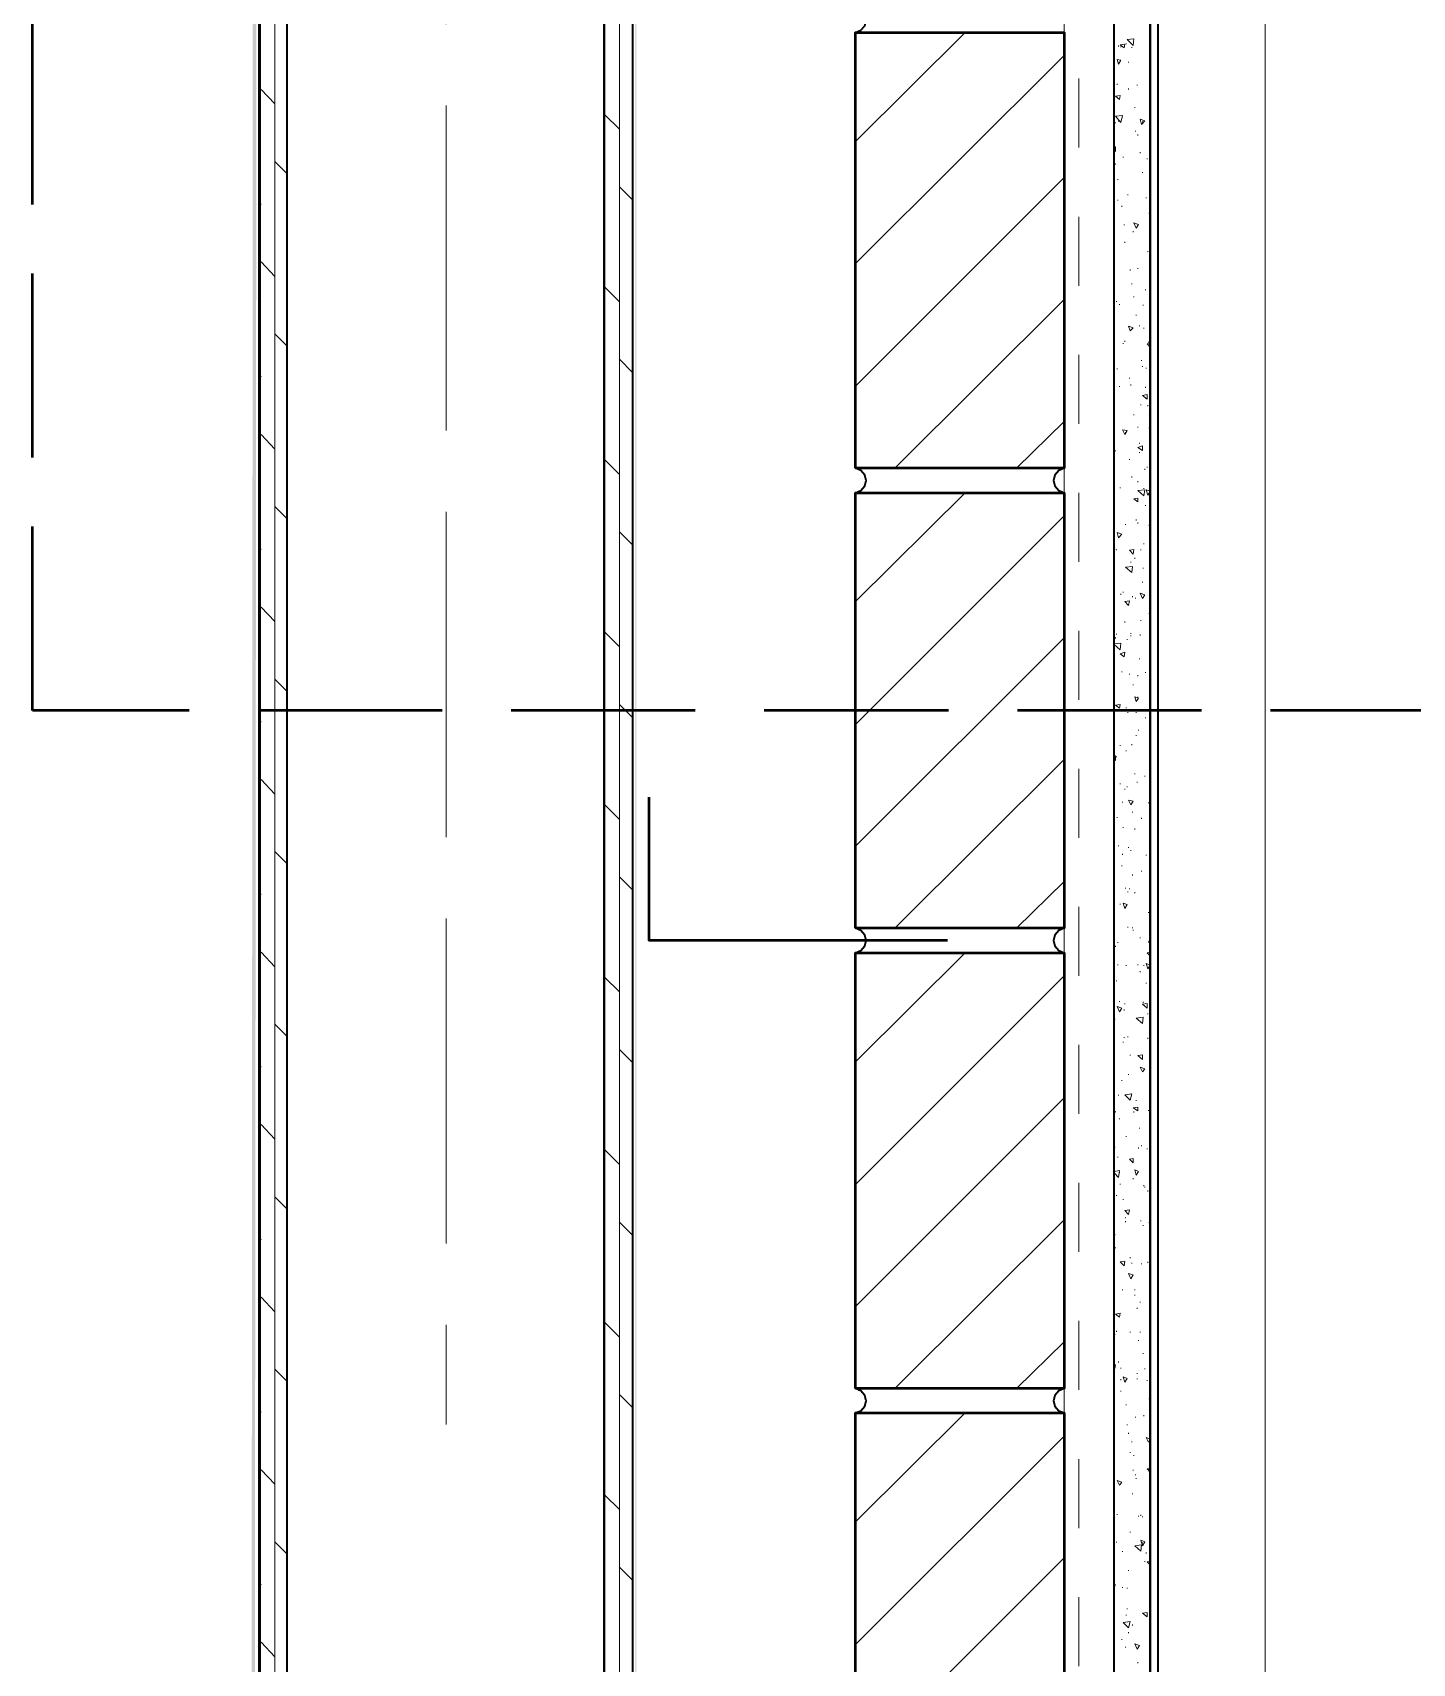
# Model space of a CAD drawing. Header units: inches. Extents: x 5 to 516, y -193 to 129.
# Drawn here: x 339.662 to 341.661, y -29.665 to -27.302 of the extents above; entities that cross this region are included whole.
import ezdxf

# ---------------------------------------------------------------- set-up
doc = ezdxf.new("R2010")
doc.units = ezdxf.units.IN
doc.header["$MEASUREMENT"] = 0
doc.linetypes.add('PDF_IMPORT', pattern=[1, 0.8, -0.2])
doc.layers.add('PDF5_Geometry', color=7, linetype='Continuous')
doc.layers.add('PDF5_Solid Fills', color=7, linetype='Continuous')

msp = doc.modelspace()

# ---------------------------------------------------------------- hatches: boundary and pattern name
at = {"layer": 'PDF5_Solid Fills', "transparency": 33554559}
for points in [[(339.7854717, -30.6556754), (339.7899161, -30.6601199), (339.789916, -30.6545641), (339.9832493, -30.6545644), (339.9876927, -25.8590086), (339.9821373, -25.8534533), (339.9788051, -30.649009), (339.7854717, -30.6490088)], [(340.5365054, -43.3156769), (340.5321397, -43.3156769), (340.5321397, -44.6301215), (340.5365841, -44.625677), (340.536584, -25.9690092), (340.5354729, -25.9690092)]]:
    msp.add_hatch(color=256, dxfattribs=at).paths.add_polyline_path(points)

# ---------------------------------------------------------------- linework, layer by layer
at = {"layer": 'PDF5_Geometry', "linetype": 'PDF_IMPORT', "lineweight": 50, "ltscale": 0.333333}
msp.add_lwpolyline([(341.72214, -25.5712318), (341.72214, -28.2845632), (339.6621376, -28.2845634), (339.66214, -25.5712297), (341.7221378, -25.5712318)], dxfattribs=at)
at = {"layer": 'PDF5_Geometry', "linetype": 'PDF_IMPORT', "lineweight": 15, "ltscale": 0.588889}
msp.add_lwpolyline([(340.261026, -25.6412301), (340.261026, -29.319009)], dxfattribs=at)
at = {"layer": 'PDF5_Geometry', "lineweight": 35}
for points in [[(339.9899169, -25.8667866), (339.9899169, -31.2190091), (340.031028, -31.2190091), (340.031028, -25.8667866)], [(340.4899169, -44.6356774), (340.4899169, -25.9690092), (340.531028, -25.9690092), (340.531028, -44.6356774)], [(341.2288041, -34.4690099), (341.2288041, -25.9690092), (341.2810263, -25.9690092), (341.2810263, -34.4690099)], [(341.2921405, -26.3856753), (341.2921405, -32.3412315), (341.2810294, -32.3412315), (341.2810294, -26.3856753)]]:
    msp.add_lwpolyline(points, close=True, dxfattribs=at)
at = {"layer": 'PDF5_Geometry', "lineweight": 15}
for points in [[(339.9921413, -31.2190096), (339.9921413, -25.8667872)], [(340.0132504, -31.2190096), (340.0132504, -25.8667872)], [(340.4910291, -44.6356768), (340.4910291, -25.9690086)], [(340.5121382, -44.6356768), (340.5121382, -25.9690086)], [(341.2921405, -26.3856759), (341.447696, -26.3856759), (341.447696, -32.3412321), (341.2921405, -32.3412321)], [(340.8543601, -27.4601208), (341.013249, -27.302343)], [(341.257693, -27.3112319), (341.2565818, -27.3212319), (341.247693, -27.312343)], [(341.257694, -27.3112312), (341.247694, -27.3123423)], [(340.4910291, -27.337899), (340.489918, -27.3367879)], [(340.8543601, -27.6367859), (341.1565824, -27.3356748)], [(341.2354727, -27.3223418), (341.2354727, -27.3212307)], [(341.2443602, -27.3190084), (341.2432491, -27.324564), (341.2376935, -27.3201195)], [(341.2443613, -27.3190098), (341.2376946, -27.3201209)], [(341.2388048, -27.323454), (341.2388048, -27.3223429)], [(341.2465856, -27.3190098), (341.2465856, -27.3178987)], [(341.254362, -27.324564), (341.254362, -27.3234529)], [(341.2388048, -27.3423433), (341.2332492, -27.3412322)], [(341.2388061, -27.3423419), (341.2354727, -27.3478975), (341.2332505, -27.3412308)], [(341.2499177, -27.3456754), (341.2499177, -27.3445642)], [(340.0132504, -27.4056752), (339.9932504, -27.3845641)], [(341.2332483, -27.3778974), (341.2332483, -27.3767863)], [(341.2499177, -27.3845638), (341.2499177, -27.3834527)], [(341.2621383, -27.3790096), (341.2621383, -27.3778985)], [(341.237696, -27.3934532), (341.2365849, -27.3990088), (341.2310294, -27.3945643)], [(341.2376971, -27.3934546), (341.2310305, -27.3945657)], [(340.5121382, -27.4423415), (340.4910271, -27.4212304)], [(341.241027, -27.422343), (341.2388048, -27.432343), (341.231027, -27.4234541)], [(341.2410292, -27.4223423), (341.2310292, -27.4234534)], [(341.2354727, -27.4312308), (341.2354727, -27.4301197)], [(341.2588062, -27.4112316), (341.2588062, -27.4101205)], [(341.2732512, -27.4301209), (341.2665846, -27.4278987)], [(341.2732514, -27.4301195), (341.268807, -27.4356751), (341.2665847, -27.4278973)], [(341.2699192, -27.432343), (341.2699192, -27.4312319)], [(341.2310285, -27.433453), (341.2310285, -27.4323418)], [(341.2599184, -27.4456758), (341.2599184, -27.4445647)], [(341.2632505, -27.45123), (341.2632505, -27.4501189)], [(341.2310285, -27.4678969), (341.2310285, -27.4745635), (341.2288062, -27.4734524)], [(341.2310285, -27.4678971), (341.2288062, -27.4678971)], [(341.2665826, -27.4767879), (341.2665826, -27.4756768)], [(340.0310275, -27.5067856), (340.0132497, -27.4890078)], [(341.2288041, -27.494565), (341.2310263, -27.4923428)], [(341.2310285, -27.4923428), (341.2288062, -27.4923428)], [(341.2421414, -27.4834521), (341.2421414, -27.4823409)], [(341.2765833, -27.4856765), (341.2765833, -27.4845653)], [(340.5310275, -27.5445641), (340.5121386, -27.5256752)], [(340.8543601, -27.8145655), (341.1565824, -27.5123433)], [(341.2343605, -27.5156764), (341.2343605, -27.5145653)], [(341.2699192, -27.5056756), (341.2699192, -27.5045645)], [(339.993249, -27.5512305), (339.9899156, -27.5478971)], [(341.2343605, -27.5456763), (341.2343605, -27.5445652)], [(341.2488055, -27.5378977), (341.2488055, -27.5367866)], [(341.2754711, -27.5423419), (341.2754711, -27.5412308)], [(341.239917, -27.5545648), (341.239917, -27.5534537)], [(341.2799154, -27.5645655), (341.2799154, -27.5634544)], [(341.2810276, -27.5667854), (341.2810276, -27.5656743)], [(340.4910291, -27.587899), (340.489918, -27.5867879)], [(341.2432491, -27.5812304), (341.2432491, -27.5801193)], [(341.2565818, -27.5912311), (341.2565818, -27.59012)], [(341.2643594, -27.5801191), (341.2610261, -27.5856747), (341.2576928, -27.5778969)], [(341.2643627, -27.5801205), (341.257696, -27.5778982)], [(341.2810276, -27.5823426), (341.2810276, -27.5812315)], [(341.2443613, -27.606786), (341.2443613, -27.6056749)], [(341.2776955, -27.6201211), (341.2776955, -27.61901)], [(340.0132504, -27.6556752), (339.9932504, -27.6345641)], [(341.2632505, -27.6445645), (341.2632505, -27.6434534)], [(341.2521376, -27.6467867), (341.2521376, -27.6456756)], [(341.254362, -27.6667859), (341.254362, -27.6656747)], [(340.5121382, -27.6923415), (340.4910271, -27.6712304)], [(340.9110279, -27.933453), (341.1565835, -27.6890085)], [(341.2321407, -27.6923415), (341.2321407, -27.6912304)], [(341.257694, -27.6856751), (341.257694, -27.684564)], [(341.2743634, -27.6756766), (341.2743634, -27.6745655)], [(341.2365849, -27.6967858), (341.2365849, -27.6956747)], [(341.2610261, -27.712343), (341.2610261, -27.7112318)], [(341.2710268, -27.697898), (341.2710268, -27.6967869)], [(340.0310275, -27.7567856), (340.0132497, -27.7390078)], [(341.2565818, -27.73012), (341.2499152, -27.7278978)], [(341.256582, -27.7301198), (341.2521376, -27.7345643), (341.2499154, -27.7278976)], [(341.2654749, -27.7278979), (341.2654749, -27.7267868)], [(341.272139, -27.7312322), (341.272139, -27.7301211)], [(341.2421414, -27.7534535), (341.2421414, -27.7523424)], [(341.2443613, -27.7501192), (341.2443613, -27.7490081)], [(341.2810276, -27.7523413), (341.2765831, -27.7534524)], [(341.2810276, -27.7578978), (341.2765831, -27.7534533)], [(341.2788077, -27.7512314), (341.2788077, -27.7501203)], [(340.5310275, -27.7945641), (340.5121386, -27.7756752)], [(341.268807, -27.777897), (341.268807, -27.7767859)], [(341.2699192, -27.7867878), (341.2699192, -27.7856767)], [(339.993249, -27.8012305), (339.9899156, -27.7978972)], [(341.2332483, -27.7901198), (341.2332483, -27.7890087)], [(341.2510299, -27.8034526), (341.2510299, -27.8023415)], [(341.2754711, -27.7890076), (341.2754711, -27.7878965)], [(341.2365849, -27.8156755), (341.2365849, -27.8145644)], [(341.2532498, -27.8134534), (341.2532498, -27.8123422)], [(341.2765833, -27.8267859), (341.2765833, -27.8334525), (341.2699166, -27.827897)], [(341.2765833, -27.8267861), (341.2699166, -27.8278973)], [(341.2743634, -27.8167854), (341.2743634, -27.8156743)], [(340.4910291, -27.8378991), (340.489918, -27.836788)], [(341.257694, -27.8567861), (341.257694, -27.8556749)], [(341.2676948, -27.8423433), (341.2676948, -27.8412322)], [(341.2776955, -27.8434533), (341.2776955, -27.8423422)], [(341.2810276, -27.8545639), (341.2799165, -27.8545639)], [(341.2810276, -27.8556761), (341.2799165, -27.854565)], [(341.0876953, -27.933453), (341.1565842, -27.8656752)], [(341.2476933, -27.8790096), (341.2410267, -27.8778985)], [(341.2476946, -27.8790083), (341.2443613, -27.8845638), (341.2410279, -27.8778972)], [(341.2632505, -27.8745654), (341.2632505, -27.8734543)], [(341.2799154, -27.8756753), (341.2799154, -27.8745642)], [(340.0132504, -27.9056752), (339.9932504, -27.8845641)], [(341.2454734, -27.8823417), (341.2454734, -27.8812306)], [(341.2699192, -27.9012307), (341.2699192, -27.9078974), (341.2632525, -27.9034529)], [(341.2699192, -27.901231), (341.2632525, -27.9034532)], [(341.2654749, -27.8978989), (341.2654749, -27.8967878)], [(340.5121382, -27.9423415), (340.4910271, -27.9212304)], [(341.2310285, -27.9090095), (341.2310285, -27.9078984)], [(341.2510299, -27.9212324), (341.2510299, -27.9201213)], [(341.2654749, -27.9112317), (341.2654749, -27.9101206)], [(341.254362, -27.9467858), (341.254362, -27.9456747)], [(341.2732512, -27.9356751), (341.2732512, -27.934564)], [(341.2765833, -27.9323431), (341.2765833, -27.931232)], [(340.8543601, -28.1267875), (341.013249, -27.9690097)], [(341.2376971, -27.962343), (341.2376971, -27.9612319)], [(341.2732501, -27.9645647), (341.272139, -27.9734536), (341.2632501, -27.9656759)], [(341.2632505, -27.9534544), (341.2632505, -27.9523433)], [(341.2732512, -27.9645651), (341.2632512, -27.9656762)], [(341.272139, -27.9634529), (341.272139, -27.9623418)], [(341.2810276, -27.9667872), (341.275472, -27.964565)], [(341.2810288, -27.9667859), (341.2776955, -27.9723414), (341.2754733, -27.9645637)], [(340.0310275, -28.0067856), (340.0132497, -27.9890078)], [(341.2632505, -27.9767866), (341.2632505, -27.9823422), (341.2576949, -27.9778977)], [(341.2632505, -27.976788), (341.2576949, -27.9778991)], [(341.2743634, -27.9878986), (341.2743634, -27.9867875)], [(340.8543601, -28.3045649), (341.1565824, -28.0023426)], [(341.2454734, -28.0156764), (341.2454734, -28.0145653)], [(341.2610261, -28.00901), (341.2610261, -28.0078989)], [(341.2632505, -28.0134543), (341.2632505, -28.0123432)], [(341.2799154, -28.0167863), (341.2799154, -28.0156752)], [(340.5310275, -28.0445641), (340.5121386, -28.0256752)], [(341.239917, -28.0290092), (341.2332503, -28.026787)], [(341.2399172, -28.0290078), (341.2354727, -28.0345634), (341.2332505, -28.0267856)], [(341.272139, -28.0434542), (341.272139, -28.0423431)], [(339.993249, -28.0512305), (339.9899156, -28.0478972)], [(341.2299163, -28.0512305), (341.2299163, -28.0501194)], [(341.2321407, -28.0523427), (341.2321407, -28.0512316)], [(341.257693, -28.0512302), (341.2565818, -28.0578969), (341.2510263, -28.0523414)], [(341.257694, -28.0512305), (341.2510274, -28.0523416)], [(341.2532498, -28.0701198), (341.2532498, -28.0690087)], [(341.2588062, -28.0645656), (341.2588062, -28.0634545)], [(341.2676948, -28.0523427), (341.2676948, -28.0512316)], [(340.4910291, -28.0878991), (340.489918, -28.086788)], [(341.2554731, -28.0756759), (341.254362, -28.0845648), (341.2454731, -28.076787)], [(341.2554742, -28.0756762), (341.2454742, -28.0767873)], [(341.2710268, -28.0790083), (341.2710268, -28.0778972)], [(341.2388048, -28.1167868), (341.2388048, -28.1156757)], [(341.2421414, -28.1134525), (341.2421414, -28.1123414)], [(341.2732512, -28.1167868), (341.2665846, -28.1145646)], [(341.2732525, -28.1167854), (341.2699192, -28.122341), (341.2665858, -28.1145632)], [(341.2699192, -28.0990097), (341.2699192, -28.0978986)], [(340.0132504, -28.1556752), (339.9932504, -28.1345641)], [(341.2510288, -28.1256751), (341.2499177, -28.1323417), (341.2443622, -28.1267862)], [(341.2510299, -28.1256753), (341.2443632, -28.1267864)], [(341.2554742, -28.1201211), (341.2554742, -28.11901)], [(341.2599184, -28.122341), (341.2599184, -28.1212299)], [(341.2443613, -28.1567874), (341.2443613, -28.1556763)], [(341.2676948, -28.1545653), (341.2676948, -28.1534542)], [(341.2799154, -28.1445646), (341.2799154, -28.1434535)], [(340.5121382, -28.1923415), (340.4910271, -28.1712304)], [(340.8543601, -28.4812323), (341.1565824, -28.17901)], [(341.2288041, -28.1812309), (341.2310263, -28.1790087)], [(341.2388048, -28.1867873), (341.2288048, -28.1878985)], [(341.2310285, -28.1790088), (341.2288062, -28.1778976)], [(341.2388082, -28.1867858), (341.2376971, -28.1967858), (341.2288082, -28.189008)], [(341.2321407, -28.1745645), (341.2321407, -28.1734534)], [(341.2476933, -28.1823431), (341.2476933, -28.181232)], [(341.2532498, -28.1734523), (341.2532498, -28.1723412)], [(341.2532498, -28.1767866), (341.2532498, -28.1756755)], [(341.2665826, -28.1756767), (341.2665826, -28.1745656)], [(341.2443602, -28.2001199), (341.2432491, -28.2067865), (341.2376935, -28.2023421)], [(341.2443613, -28.2001201), (341.2376946, -28.2023424)], [(341.2654749, -28.2101209), (341.2654749, -28.2090098)], [(341.239917, -28.2290079), (341.239917, -28.2278967)], [(341.2510299, -28.2323422), (341.2510299, -28.2312311)], [(341.2632505, -28.2345643), (341.2632505, -28.2334532)], [(341.2743634, -28.2301201), (341.2743634, -28.2290089)], [(340.0310275, -28.2567856), (340.0132497, -28.2390079)], [(341.2565818, -28.2478971), (341.2565818, -28.246786)], [(340.5310275, -28.2945641), (340.5121386, -28.2756752)], [(341.237696, -28.2756758), (341.2365849, -28.2812313), (341.2310294, -28.2767869)], [(341.2376971, -28.2756749), (341.2310305, -28.276786)], [(341.2465856, -28.2812313), (341.2465856, -28.2801202)], [(341.2643594, -28.2667862), (341.2610261, -28.2712306), (341.2588039, -28.264564)], [(341.2643627, -28.2667864), (341.2588071, -28.2645641)], [(341.2632505, -28.2656764), (341.2632505, -28.2645653)], [(341.2810276, -28.2823435), (341.2810276, -28.2812324)], [(339.993249, -28.3012305), (339.9899156, -28.2978972)], [(341.2488055, -28.2878977), (341.2488055, -28.2867866)], [(341.2610261, -28.2878977), (341.2610261, -28.2867866)], [(341.2743634, -28.2956763), (341.2743634, -28.2945652)], [(341.2610261, -28.321232), (341.2610261, -28.3201209)], [(341.2643627, -28.3134534), (341.2643627, -28.3123423)], [(340.4910291, -28.3378991), (340.489918, -28.336788)], [(341.2310285, -28.3501194), (341.2310285, -28.3567861), (341.2288062, -28.355675)], [(341.2310285, -28.3501197), (341.2288062, -28.3501197)], [(341.2321407, -28.3523418), (341.2321407, -28.3512307)], [(341.2376971, -28.3356747), (341.2376971, -28.3345636)], [(341.2465856, -28.3434533), (341.2465856, -28.3423422)], [(341.254362, -28.3345648), (341.254362, -28.3334537)], [(340.9110279, -28.6001197), (341.1565835, -28.3556753)], [(341.2588062, -28.3767875), (341.2588062, -28.3756764)], [(340.0132504, -28.4056753), (339.9932504, -28.3845641)], [(341.2376971, -28.3912303), (341.2376971, -28.3901192)], [(341.2443613, -28.3990089), (341.2443613, -28.3978978)], [(341.2476933, -28.3956745), (341.2476933, -28.3945634)], [(341.2621383, -28.3890081), (341.2621383, -28.387897)], [(341.2732512, -28.3801196), (341.2732512, -28.3790085)], [(340.5121382, -28.4423416), (340.4910271, -28.4212305)], [(341.2410292, -28.4178981), (341.2410292, -28.416787)], [(341.2565818, -28.415676), (341.2499152, -28.4145649)], [(341.2565831, -28.4156769), (341.2532498, -28.4212324), (341.2499164, -28.4145658)], [(341.2788077, -28.4190081), (341.2788077, -28.4178969)], [(341.2332483, -28.4401194), (341.2332483, -28.4390083)], [(341.2554742, -28.4323431), (341.2554742, -28.431232)], [(341.268807, -28.4412316), (341.268807, -28.4401205)], [(341.2421414, -28.4545644), (341.2421414, -28.4534533)], [(341.2588062, -28.4567866), (341.2588062, -28.4556754)], [(340.0310275, -28.5067857), (340.0132497, -28.4890079)], [(341.2354727, -28.4812323), (341.2354727, -28.4801212)], [(341.2410292, -28.4934529), (341.2410292, -28.4923418)], [(341.2499177, -28.4834521), (341.2499177, -28.482341)], [(341.2532498, -28.4878987), (341.2532498, -28.4867876)], [(341.2754711, -28.4945651), (341.2754711, -28.4934539)], [(341.239917, -28.51012), (341.239917, -28.5090089)], [(341.268807, -28.5178986), (341.268807, -28.5167875)], [(340.5310275, -28.5445642), (340.5121386, -28.5256753)], [(341.0876953, -28.6001197), (341.1565842, -28.5323419)], [(341.2454734, -28.542342), (341.2454734, -28.5412309)], [(341.2510299, -28.5434542), (341.2510299, -28.5423431)], [(341.2554742, -28.5234528), (341.2554742, -28.5223417)], [(339.993249, -28.5512306), (339.9899156, -28.5478972)], [(341.2376971, -28.5656755), (341.2376971, -28.5645644)], [(341.2476933, -28.5656755), (341.2421378, -28.5634533)], [(341.2476946, -28.5656764), (341.2443613, -28.571232), (341.242139, -28.5634542)], [(341.2488055, -28.5478985), (341.2488055, -28.5467874)], [(341.2588062, -28.5490084), (341.2588062, -28.5478973)], [(340.4910291, -28.5878991), (340.489918, -28.586788)], [(341.2788077, -28.5778984), (341.2788077, -28.5767873)], [(341.2488055, -28.5990098), (341.2488055, -28.5978987)], [(341.2554742, -28.6001197), (341.2554742, -28.5990086)], [(341.2565818, -28.603454), (341.2565818, -28.6023429)], [(340.0132504, -28.6556753), (339.9932504, -28.6345642)], [(340.8543601, -28.7934542), (341.013249, -28.6356765)], [(341.2310285, -28.6267876), (341.2310285, -28.6256765)], [(341.2343605, -28.6212311), (341.2343605, -28.62012)], [(341.2665826, -28.6145647), (341.2665826, -28.6134536)], [(341.2810276, -28.6345639), (341.2765831, -28.635675)], [(341.2810276, -28.6401204), (341.2765831, -28.6356759)], [(341.2810276, -28.622341), (341.2788053, -28.6190077)], [(341.2810276, -28.619009), (341.2788053, -28.619009)], [(341.2343605, -28.6534531), (341.2343605, -28.652342)], [(341.2465856, -28.6545653), (341.2465856, -28.6534542)], [(341.2632505, -28.6534531), (341.2632505, -28.652342)], [(341.272139, -28.6545653), (341.272139, -28.6534542)], [(341.2810276, -28.6534531), (341.275472, -28.6512309)], [(341.2810288, -28.6534541), (341.2776955, -28.6590096), (341.2754733, -28.6512318)], [(340.5121382, -28.6923416), (340.4910271, -28.6712305)], [(340.8543601, -28.9712316), (341.1565824, -28.6690093)], [(341.2321407, -28.6767867), (341.2321407, -28.6756756)], [(341.2665826, -28.6634539), (341.2665826, -28.6623428)], [(341.2754711, -28.680121), (341.2754711, -28.6790099)], [(341.2365849, -28.7067866), (341.2365849, -28.7056755)], [(341.2710268, -28.7078988), (341.2710268, -28.7067877)], [(341.2299163, -28.7323422), (341.2299163, -28.7312311)], [(341.239917, -28.7156751), (341.2332503, -28.7134529)], [(341.2399183, -28.715676), (341.2365849, -28.7212316), (341.2332516, -28.7134538)], [(341.2432491, -28.7190094), (341.2432491, -28.7178983)], [(341.2443613, -28.7101209), (341.2443613, -28.7090098)], [(341.2710268, -28.7290079), (341.2610268, -28.730119)], [(341.2710303, -28.7290098), (341.2699192, -28.7378987), (341.2610303, -28.7301209)], [(341.2765833, -28.7090084), (341.2765833, -28.7156751), (341.2699166, -28.7101195)], [(341.2765833, -28.7090087), (341.2699166, -28.7101198)], [(341.2776955, -28.7245636), (341.2776955, -28.7234525)], [(340.0310275, -28.7567857), (340.0132497, -28.7390079)], [(340.5310275, -28.7945642), (340.5121386, -28.7756753)], [(341.2421414, -28.7656765), (341.2421414, -28.7645654)], [(341.2432491, -28.7590101), (341.2432491, -28.757899)], [(341.2488055, -28.7578979), (341.2488055, -28.7567868)], [(341.2776955, -28.76012), (341.2776955, -28.7590089)], [(339.993249, -28.8012306), (339.9899156, -28.7978972)], [(341.2521376, -28.7845635), (341.2521376, -28.7834523)], [(341.2699192, -28.7834532), (341.2699192, -28.7901199), (341.2632525, -28.7845644)], [(341.2699192, -28.7834535), (341.2632525, -28.7845646)], [(341.2732512, -28.8034527), (341.2665846, -28.8012305)], [(341.2732525, -28.8034525), (341.2699192, -28.807897), (341.2665858, -28.8012303)], [(341.239917, -28.821232), (341.239917, -28.8201209)], [(341.2499177, -28.8123412), (341.2499177, -28.8112301)], [(341.2810276, -28.8090092), (341.2810276, -28.8078981)], [(340.4910291, -28.8378991), (340.489918, -28.836788)], [(340.8543601, -29.1478979), (341.1565824, -28.8456756)], [(341.2354727, -28.8423434), (341.2354727, -28.8412323)], [(341.2543598, -28.8401209), (341.2521376, -28.8490098), (341.2443598, -28.841232)], [(341.254362, -28.840119), (341.244362, -28.8412301)], [(341.2610261, -28.8501197), (341.2610261, -28.8490086)], [(341.2288041, -28.8678968), (341.2310263, -28.8656746)], [(341.2310285, -28.8656769), (341.2288062, -28.8645658)], [(341.2632505, -28.8590083), (341.2565838, -28.8601194)], [(341.2632505, -28.8590092), (341.2632505, -28.8645647), (341.2565838, -28.8601203)], [(341.257694, -28.8667869), (341.257694, -28.8656757)], [(341.2788077, -28.8645647), (341.2788077, -28.8634536)], [(340.0132504, -28.9056753), (339.9932504, -28.8845642)], [(341.2365849, -28.8767876), (341.2365849, -28.8756765)], [(341.2654749, -28.8901204), (341.2654749, -28.8890093)], [(341.2299163, -28.9178982), (341.2299163, -28.916787)], [(341.2465856, -28.9023432), (341.2465856, -28.9012321)], [(341.2643627, -28.9190081), (341.2643627, -28.917897)], [(341.268807, -28.915676), (341.268807, -28.9145649)], [(341.2765833, -28.9201203), (341.2765833, -28.9190092)], [(340.5121382, -28.9423416), (340.4910271, -28.9212305)], [(341.2343605, -28.9323431), (341.2343605, -28.931232)], [(341.2565818, -28.9334528), (341.2565818, -28.9401195), (341.2510263, -28.9345639)], [(341.2565818, -28.9334531), (341.2510263, -28.9345642)], [(341.2365838, -28.9512309), (341.2354727, -28.9612309), (341.2288061, -28.9545642)], [(341.2365849, -28.9512301), (341.2288071, -28.9523412)], [(341.2365849, -28.9545645), (341.2365849, -28.9534534)], [(341.2565818, -28.963453), (341.2565818, -28.9623419)], [(341.2643594, -28.9523432), (341.2610261, -28.9578988), (341.2588039, -28.950121)], [(341.2643627, -28.9523423), (341.2588071, -28.9501201)], [(340.0310275, -29.0067868), (340.0132497, -28.989009)], [(341.2321407, -28.9878976), (341.2321407, -28.9867865)], [(341.2376971, -28.9712316), (341.2376971, -28.9701205)], [(341.272139, -28.9734537), (341.272139, -28.9723426)], [(341.2732512, -28.9756758), (341.2732512, -28.9745647)], [(341.2776955, -28.9812312), (341.2776955, -28.9801201)], [(341.2421414, -28.9934529), (341.2421414, -28.9923418)], [(341.2510288, -29.0078976), (341.2499177, -29.0145643), (341.2443622, -29.0090087)], [(341.2510299, -29.0078979), (341.2443632, -29.009009)], [(340.5310275, -29.0445642), (340.5121386, -29.0256753)], [(340.9110279, -29.2667864), (341.1565835, -29.022342)], [(341.2454734, -29.0201207), (341.2454734, -29.0190096)], [(341.2454734, -29.0256761), (341.2454734, -29.024565)], [(341.2676948, -29.024565), (341.2676948, -29.0234539)], [(341.2710268, -29.0312314), (341.2710268, -29.0301203)], [(341.2799154, -29.0267871), (341.2799154, -29.025676)], [(339.993249, -29.0512306), (339.9899156, -29.0478973)], [(341.2299163, -29.0445642), (341.2299163, -29.0434531)], [(341.2310285, -29.0634535), (341.2310285, -29.0623423)], [(341.2443602, -29.0823424), (341.2432491, -29.0890091), (341.2376935, -29.0834535)], [(341.2443613, -29.0823427), (341.2376946, -29.0834538)], [(341.2521376, -29.0778984), (341.2521376, -29.0767873)], [(341.254362, -29.0856759), (341.254362, -29.0845648)], [(341.268807, -29.086787), (341.268807, -29.0856759)], [(341.2776955, -29.0845648), (341.2776955, -29.0834537)], [(340.4910291, -29.087898), (340.489918, -29.0867869)], [(341.2565818, -29.1023419), (341.2499152, -29.1001197)], [(341.2565831, -29.1023428), (341.2532498, -29.1078984), (341.2499164, -29.1001206)], [(341.2410292, -29.1245643), (341.2410292, -29.1234532)], [(341.2588062, -29.1245643), (341.2588062, -29.1234532)], [(341.2588062, -29.1323418), (341.2588062, -29.1312307)], [(340.0132504, -29.1556753), (339.9932504, -29.1345642)], [(341.2621383, -29.1512311), (341.2621383, -29.1501199)], [(341.2665826, -29.1423425), (341.2665826, -29.1412314)], [(340.5121382, -29.1923428), (340.4910271, -29.1712316)], [(341.237696, -29.1578984), (341.2365849, -29.1634539), (341.2310294, -29.1590095)], [(341.2376971, -29.1578975), (341.2310305, -29.1590086)], [(341.0876953, -29.2667864), (341.1565842, -29.1990087)], [(341.2299163, -29.1890096), (341.2299163, -29.1878984)], [(341.2321407, -29.1845642), (341.2321407, -29.1834531)], [(341.2521376, -29.1856752), (341.2521376, -29.1845641)], [(341.2643627, -29.1978981), (341.2643627, -29.196787)], [(341.2665826, -29.1856752), (341.2665826, -29.1845641)], [(341.2710268, -29.2167873), (341.2710268, -29.2156762)], [(340.0310275, -29.2567868), (340.0132497, -29.2390091)], [(341.2310274, -29.232342), (341.2299163, -29.2378976), (341.2288052, -29.2378976)], [(341.2310285, -29.2323423), (341.2288062, -29.2323423)], [(341.2354727, -29.2290091), (341.2354727, -29.227898)], [(341.2388048, -29.2378976), (341.2388048, -29.2367865)], [(341.2476933, -29.2523426), (341.2421378, -29.2501204)], [(341.2476946, -29.2523424), (341.2443613, -29.2578979), (341.242139, -29.2501201)], [(341.2621383, -29.2456751), (341.2621383, -29.2445639)], [(341.2732512, -29.2390087), (341.2732512, -29.2378975)], [(341.2388048, -29.2545647), (341.2388048, -29.2534536)], [(341.2388048, -29.2712307), (341.2388048, -29.2701196)], [(341.2621383, -29.2534536), (341.2621383, -29.2523425)], [(341.2765833, -29.2556758), (341.2765833, -29.2545647)], [(340.5310275, -29.2945642), (340.5121386, -29.2756753)], [(341.2465856, -29.291231), (341.2465856, -29.2901199)], [(341.2799154, -29.2823425), (341.2799154, -29.2812314)], [(341.2810276, -29.2923421), (341.2810276, -29.291231)], [(339.993249, -29.3012306), (339.9899156, -29.2990084)], [(340.8543601, -29.4601198), (341.013249, -29.302342)], [(341.2476933, -29.3201199), (341.2476933, -29.3190088)], [(341.2599184, -29.3090092), (341.2599184, -29.3078981)], [(341.272139, -29.3067871), (341.272139, -29.305676)], [(340.4910291, -29.3378981), (340.489918, -29.3367869)], [(340.8543601, -29.6378983), (341.1565824, -29.3356761)], [(341.2499177, -29.3323427), (341.2499177, -29.3312316)], [(341.254362, -29.3445644), (341.254362, -29.3434533)], [(341.2810276, -29.3401202), (341.275472, -29.337898)], [(341.2810299, -29.34012), (341.2788077, -29.3445644), (341.2754744, -29.3378978)], [(341.2521376, -29.3601205), (341.2521376, -29.3590094)], [(341.257694, -29.3645648), (341.257694, -29.3634537)], [(340.0132504, -29.4056753), (339.9932504, -29.3845642)], [(341.2565818, -29.3856762), (341.2565818, -29.384565)], [(341.2599184, -29.3923425), (341.2599184, -29.3912314)], [(341.2810276, -29.3878983), (341.2765831, -29.3834538)], [(341.2810276, -29.383454), (341.2765831, -29.383454)], [(341.239917, -29.4023421), (341.2332503, -29.4001199)], [(341.2399183, -29.402342), (341.2365849, -29.4067864), (341.2332516, -29.4001197)], [(341.2610261, -29.3978979), (341.2610261, -29.3967868)], [(340.5121382, -29.4423428), (340.4910271, -29.4212317)], [(341.2554742, -29.4201203), (341.2554742, -29.4190092)], [(341.2332483, -29.4501202), (341.2332483, -29.4490091)], [(341.2643627, -29.4523424), (341.2643627, -29.4512313)], [(341.2676948, -29.4512313), (341.2676948, -29.4501202)], [(341.2699192, -29.4534534), (341.2699192, -29.4523423)], [(341.2521376, -29.4756759), (341.2521376, -29.4745648)], [(341.2732512, -29.4890087), (341.2676957, -29.4867865)], [(341.2732525, -29.4890096), (341.2699192, -29.4945651), (341.2676969, -29.4867874)], [(340.0310275, -29.5067869), (340.0132497, -29.4890091)], [(341.2321407, -29.4901197), (341.2321407, -29.4890086)], [(341.2410292, -29.5034537), (341.2410292, -29.5023426)], [(341.2688059, -29.4934537), (341.2676948, -29.5023426), (341.2588059, -29.4945648)], [(341.268807, -29.4934529), (341.258807, -29.4945641)], [(341.2699192, -29.4912308), (341.2699192, -29.4901197)], [(341.2754711, -29.5056758), (341.2754711, -29.5045647)], [(340.5310275, -29.5445642), (340.5121386, -29.5256753)], [(340.8543601, -29.8145646), (341.1565824, -29.5123423)], [(341.2499177, -29.5312314), (341.2499177, -29.5301203)], [(341.2732512, -29.5178975), (341.2732512, -29.5167864)], [(341.2810276, -29.5167865), (341.2765831, -29.5178976)], [(341.2810276, -29.5223429), (341.2765831, -29.5178985)], [(341.2810276, -29.5145643), (341.2810276, -29.5134532)], [(339.993249, -29.5512306), (339.9899156, -29.5490084)], [(341.2288041, -29.554565), (341.2310263, -29.5512316)], [(341.2310285, -29.5512306), (341.2288062, -29.5512306)], [(341.2410292, -29.555676), (341.2410292, -29.5545649)], [(341.2476933, -29.5567871), (341.2476933, -29.555676)], [(340.4910291, -29.5878981), (340.489918, -29.586787)], [(341.2521376, -29.6045641), (341.2421376, -29.6056752)], [(341.2521399, -29.6045648), (341.2499177, -29.6134537), (341.2421399, -29.6056759)], [(341.2465856, -29.5956755), (341.2465856, -29.5945644)], [(341.2476933, -29.586787), (341.2476933, -29.5856759)], [(341.2765833, -29.591231), (341.2765833, -29.5978977), (341.2699166, -29.5923421)], [(341.2765833, -29.5912313), (341.2699166, -29.5923424)], [(341.2499177, -29.6212312), (341.2499177, -29.6201201)], [(341.2554742, -29.6101205), (341.2554742, -29.6090094)], [(340.0132504, -29.6556754), (339.9932504, -29.6345642)], [(341.239917, -29.6312319), (341.239917, -29.6301208)], [(341.2454734, -29.6423426), (341.2454734, -29.6412315)], [(341.2654716, -29.6390091), (341.2621383, -29.6445647), (341.258805, -29.6367869)], [(341.2654749, -29.6390094), (341.2588082, -29.6367871)], [(341.2632505, -29.664565), (341.2632505, -29.6634539)]]:
    msp.add_lwpolyline(points, dxfattribs=at)
msp.add_lwpolyline([(341.2288041, -34.4690099), (341.2288041, -25.9690092), (341.1565818, -25.9690092), (341.1565818, -34.4690099)], close=True, dxfattribs=at)
at = {"layer": 'PDF5_Geometry', "linetype": 'PDF_IMPORT', "lineweight": 15, "ltscale": 0.084444}
msp.add_lwpolyline([(341.1776928, -34.4690099), (341.1776928, -25.9690087)], dxfattribs=at)
at = {"layer": 'PDF5_Geometry', "lineweight": 35}
for points in [[(340.8543601, -27.3023427), (340.8621379, -27.2990093), (340.8676935, -27.2923426), (340.8699157, -27.2845649), (340.8676935, -27.2767871), (340.8621379, -27.2701204), (340.8543601, -27.2667871)], [(340.8543601, -27.9690094), (340.8621379, -27.965676), (340.8676935, -27.9590094), (340.8699157, -27.9512316), (340.8676935, -27.9434538), (340.8621379, -27.9367871), (340.8543601, -27.9334538)], [(341.1565836, -27.933453), (341.1488059, -27.9367863), (341.1432503, -27.943453), (341.1410281, -27.9512308), (341.1432503, -27.9590086), (341.1488059, -27.9656752), (341.1565836, -27.9690086)], [(340.8543601, -28.6356761), (340.8621379, -28.6323428), (340.8676935, -28.6256761), (340.8699157, -28.6178983), (340.8676935, -28.6101205), (340.8621379, -28.6034539), (340.8543601, -28.6001205)], [(341.1565836, -28.6001197), (341.1488059, -28.6034531), (341.1432503, -28.6101197), (341.1410281, -28.6178975), (341.1432503, -28.6256753), (341.1488059, -28.6323419), (341.1565836, -28.6356753)], [(340.8543601, -29.3023428), (340.8621379, -29.2990095), (340.8676935, -29.2923428), (340.8699157, -29.284565), (340.8676935, -29.2767873), (340.8621379, -29.2701206), (340.8543601, -29.2667873)], [(341.1565836, -29.2667864), (341.1488059, -29.2701198), (341.1432503, -29.2767864), (341.1410281, -29.2845642), (341.1432503, -29.292342), (341.1488059, -29.2990087), (341.1565836, -29.302342)]]:
    msp.add_lwpolyline(points, dxfattribs=at)
at = {"layer": 'PDF5_Geometry', "lineweight": 50}
for points in [[(340.8543601, -27.9334538), (340.8543601, -27.3023427), (341.1565824, -27.3023427), (341.1565824, -27.9334538)], [(340.8543601, -28.6001206), (340.8543601, -27.9690094), (341.1565824, -27.9690094), (341.1565824, -28.6001206)], [(340.8543601, -29.2667873), (340.8543601, -28.6356761), (341.1565824, -28.6356761), (341.1565824, -29.2667873)], [(340.8543601, -29.9345651), (340.8543601, -29.3023428), (341.1565824, -29.3023428), (341.1565824, -29.9345651)]]:
    msp.add_lwpolyline(points, close=True, dxfattribs=at)
msp.add_lwpolyline([(340.9876971, -28.6178968), (340.5554748, -28.6178968), (340.5554748, -28.410119)], dxfattribs=at)
at = {"layer": 'PDF5_Solid Fills', "lineweight": 15, "transparency": 33554559}
msp.add_solid([(340.5354718, -25.9690092), (340.5365829, -44.6356774), (340.5354718, -44.6356774)], dxfattribs=at)

doc.saveas('drawing.dxf')
